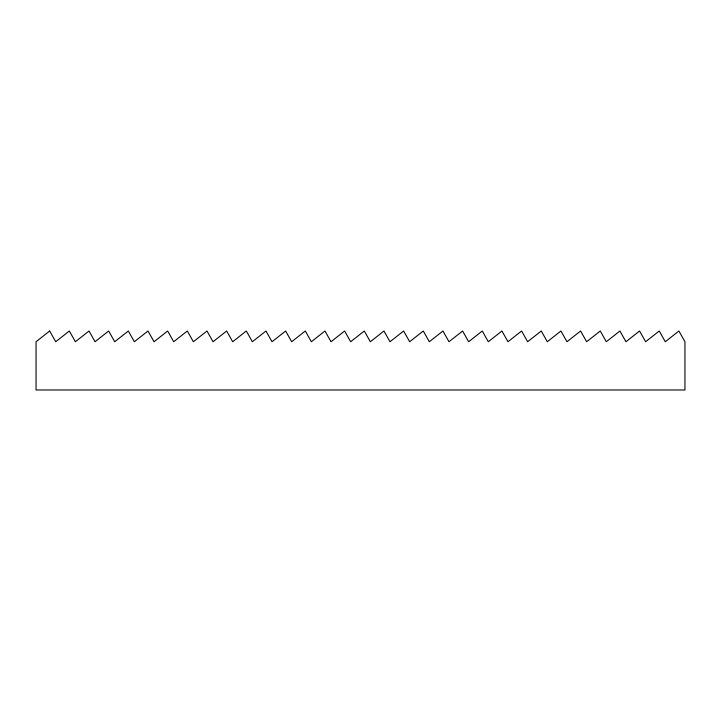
<?xml version="1.0" encoding="UTF-8"?>
<svg xmlns="http://www.w3.org/2000/svg" width="721" height="721" viewBox="0 0 721 721"><rect width="100%" height="100%" fill="white"/><g stroke="black" fill="none" stroke-linecap="round" stroke-linejoin="round"><path stroke-width="1.08" d="M49.677 331.011L36.05 341.736L36.05 389.989L684.95 389.989L684.95 341.736L678.912 331.011L665.285 341.736L659.246 331.011L645.619 341.736L639.581 331.011L625.963 341.736L619.925 331.011L606.298 341.736L600.26 331.011L586.633 341.736L580.594 331.011L566.967 341.736L560.929 331.011L547.302 341.736L541.264 331.011L527.637 341.736L521.607 331.011L507.981 341.736L501.942 331.011L488.315 341.736L482.277 331.011L468.65 341.736L462.612 331.011L448.985 341.736L442.946 331.011L429.319 341.736L423.281 331.011L409.663 341.736L403.625 331.011L389.998 341.736L383.96 331.011L370.333 341.736L364.294 331.011L350.667 341.736L344.629 331.011L331.002 341.736L324.964 331.011L311.337 341.736L305.307 331.011L291.681 341.736L285.642 331.011L272.015 341.736L265.977 331.011L252.35 341.736L246.312 331.011L232.685 341.736L226.646 331.011L213.019 341.736L206.981 331.011L193.363 341.736L187.325 331.011L173.698 341.736L167.66 331.011L154.033 341.736L147.994 331.011L134.367 341.736L128.329 331.011L114.702 341.736L108.664 331.011L95.037 341.736L89.007 331.011L75.381 341.736L69.342 331.011L55.715 341.736L49.677 331.011"/></g></svg>
